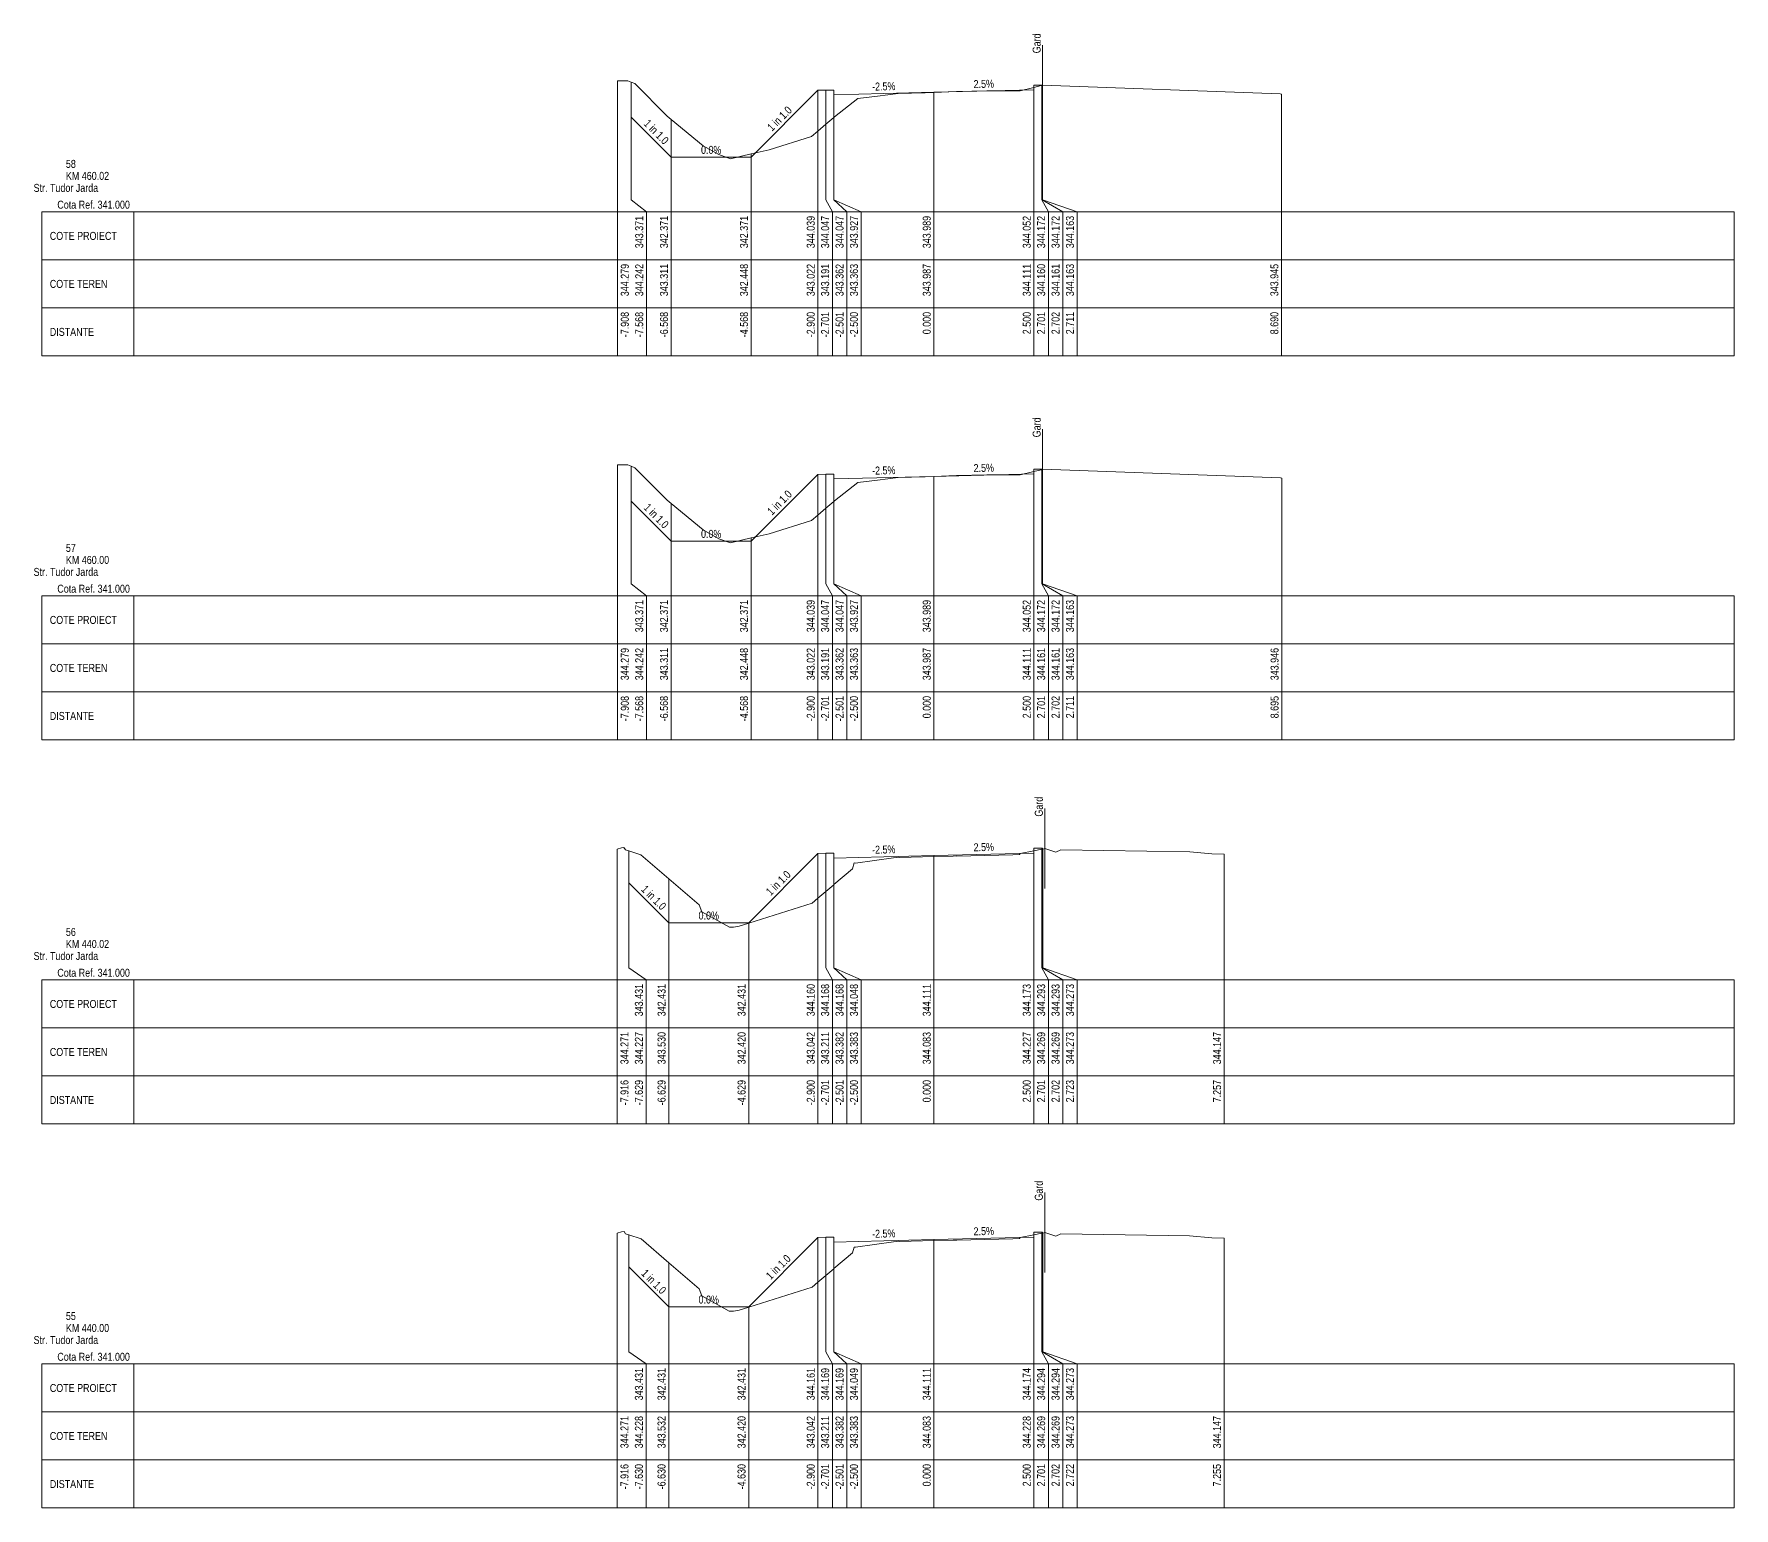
# Model space of a CAD drawing. Extents: x 1 to 634, y 0 to 594.
# Drawn here: x 0.5 to 43, y 519.4 to 556.25 of the extents above; entities that cross this region are included whole.
import ezdxf
from ezdxf.enums import TextEntityAlignment as Align

# ---------------------------------------------------------------- set-up
doc = ezdxf.new("R2010")
doc.units = 0
doc.header["$MEASUREMENT"] = 0
doc.layers.add('ARD-No Plot', color=1, linetype='Continuous', lineweight=0, plot=False)
for name, color, linetype, lineweight in [('DESIGN-TEXT', 7, 'Continuous', 0), ('EXISTING-TEXT', 7, 'Continuous', 0), ('LINES', 7, 'Continuous', 0), ('Text', 7, 'Continuous', 0), ('X-RL', 7, 'Continuous', 0), ('XPLOT-DESIGN', 5, 'Continuous', 0), ('XPLOT-EXISTING', 3, 'Continuous', 0), ('XPLOT-GRADE', 7, 'Continuous', 0), ('XPLOT-KM', 7, 'Continuous', 0), ('XPLOT-TITLE', 7, 'Continuous', 0)]:
    doc.layers.add(name, color=color, linetype=linetype, lineweight=lineweight)
doc.styles.add('$0$$0$Arial', font='arial.ttf', dxfattribs={"width": 0.8})

msp = doc.modelspace()

# ---------------------------------------------------------------- linework, layer by layer
at = {"layer": 'LINES'}
for p, q in [((25.717, 555.964), (25.717, 553.964)), ((15.092, 552.1), (15.092, 555.079)), ((15.092, 552.1), (15.092, 555.079)), ((15.432, 552.1), (15.432, 555.042)), ((15.432, 552.1), (15.432, 555.042)), ((15.432, 552.1), (15.432, 555.042)), ((20.1, 552.1), (20.1, 554.839)), ((20.1, 552.1), (20.1, 554.839)), ((20.1, 552.1), (20.1, 554.839)), ((20.299, 552.1), (20.299, 554.847)), ((20.299, 552.1), (20.299, 554.847)), ((20.299, 552.1), (20.299, 554.847)), ((20.499, 552.1), (20.499, 554.847)), ((20.499, 552.1), (20.499, 554.847)), ((20.499, 552.1), (20.499, 554.847)), ((20.5, 552.1), (20.5, 554.727)), ((20.5, 552.1), (20.5, 554.727)), ((20.5, 552.1), (20.5, 554.727)), ((23, 552.1), (23, 554.789)), ((23, 552.1), (23, 554.789)), ((23, 552.1), (23, 554.789)), ((25.5, 552.1), (25.5, 554.911)), ((25.5, 552.1), (25.5, 554.911)), ((25.5, 552.1), (25.5, 554.911)), ((25.701, 552.1), (25.701, 554.972)), ((25.701, 552.1), (25.701, 554.972)), ((25.701, 552.1), (25.701, 554.972)), ((25.702, 552.1), (25.702, 554.972)), ((25.702, 552.1), (25.702, 554.972)), ((25.702, 552.1), (25.702, 554.972)), ((25.711, 552.1), (25.711, 554.963)), ((25.711, 552.1), (25.711, 554.963)), ((25.711, 552.1), (25.711, 554.963)), ((31.69, 552.1), (31.69, 554.745)), ((31.69, 552.1), (31.69, 554.745)), ((16.432, 552.1), (16.432, 554.111)), ((16.432, 552.1), (16.432, 554.111)), ((16.432, 552.1), (16.432, 554.111)), ((18.432, 552.1), (18.432, 553.248)), ((18.432, 552.1), (18.432, 553.248)), ((18.432, 552.1), (18.432, 553.248)), ((15.092, 551.8), (15.092, 552.1)), ((15.092, 551.8), (15.092, 552.1)), ((15.812, 551.8), (15.432, 552.1)), ((15.812, 551.8), (15.432, 552.1)), ((15.812, 551.8), (15.432, 552.1)), ((16.432, 551.8), (16.432, 552.1)), ((16.432, 551.8), (16.432, 552.1)), ((16.432, 551.8), (16.432, 552.1)), ((18.432, 551.8), (18.432, 552.1)), ((18.432, 551.8), (18.432, 552.1)), ((18.432, 551.8), (18.432, 552.1)), ((20.1, 551.8), (20.1, 552.1)), ((20.1, 551.8), (20.1, 552.1)), ((20.1, 551.8), (20.1, 552.1)), ((20.46, 551.8), (20.299, 552.1)), ((20.46, 551.8), (20.299, 552.1)), ((20.46, 551.8), (20.299, 552.1)), ((20.82, 551.8), (20.499, 552.1)), ((20.82, 551.8), (20.499, 552.1)), ((20.82, 551.8), (20.499, 552.1)), ((21.18, 551.8), (20.5, 552.1)), ((21.18, 551.8), (20.5, 552.1)), ((21.18, 551.8), (20.5, 552.1)), ((23, 551.8), (23, 552.1)), ((23, 551.8), (23, 552.1)), ((23, 551.8), (23, 552.1)), ((25.5, 551.8), (25.5, 552.1)), ((25.5, 551.8), (25.5, 552.1)), ((25.5, 551.8), (25.5, 552.1)), ((25.86, 551.8), (25.701, 552.1)), ((25.86, 551.8), (25.701, 552.1)), ((25.86, 551.8), (25.701, 552.1)), ((26.22, 551.8), (25.702, 552.1)), ((26.22, 551.8), (25.702, 552.1)), ((26.22, 551.8), (25.702, 552.1)), ((26.58, 551.8), (25.711, 552.1)), ((26.58, 551.8), (25.711, 552.1)), ((26.58, 551.8), (25.711, 552.1)), ((31.69, 551.8), (31.69, 552.1)), ((31.69, 551.8), (31.69, 552.1)), ((0.698, 550.6), (0.698, 551.8)), ((0.698, 551.8), (3, 551.8)), ((3, 548.2), (3, 551.8)), ((3, 551.8), (43, 551.8)), ((15.092, 548.2), (15.092, 551.8)), ((15.092, 548.2), (15.092, 551.8)), ((15.812, 548.2), (15.812, 551.8)), ((15.812, 548.2), (15.812, 551.8)), ((15.812, 548.2), (15.812, 551.8)), ((16.432, 548.2), (16.432, 551.8)), ((16.432, 548.2), (16.432, 551.8)), ((16.432, 548.2), (16.432, 551.8)), ((18.432, 548.2), (18.432, 551.8)), ((18.432, 548.2), (18.432, 551.8)), ((18.432, 548.2), (18.432, 551.8)), ((20.1, 548.2), (20.1, 551.8)), ((20.1, 548.2), (20.1, 551.8)), ((20.1, 548.2), (20.1, 551.8)), ((20.46, 548.2), (20.46, 551.8)), ((20.46, 548.2), (20.46, 551.8)), ((20.46, 548.2), (20.46, 551.8)), ((20.82, 548.2), (20.82, 551.8)), ((20.82, 548.2), (20.82, 551.8)), ((20.82, 548.2), (20.82, 551.8)), ((21.18, 548.2), (21.18, 551.8)), ((21.18, 548.2), (21.18, 551.8)), ((21.18, 548.2), (21.18, 551.8)), ((23, 548.2), (23, 551.8)), ((23, 548.2), (23, 551.8)), ((23, 548.2), (23, 551.8)), ((25.5, 548.2), (25.5, 551.8)), ((25.5, 548.2), (25.5, 551.8)), ((25.5, 548.2), (25.5, 551.8)), ((25.86, 548.2), (25.86, 551.8)), ((25.86, 548.2), (25.86, 551.8)), ((25.86, 548.2), (25.86, 551.8)), ((26.22, 548.2), (26.22, 551.8)), ((26.22, 548.2), (26.22, 551.8)), ((26.22, 548.2), (26.22, 551.8)), ((26.58, 548.2), (26.58, 551.8)), ((26.58, 548.2), (26.58, 551.8)), ((26.58, 548.2), (26.58, 551.8)), ((31.69, 548.2), (31.69, 551.8)), ((31.69, 548.2), (31.69, 551.8)), ((43, 548.2), (43, 551.8)), ((0.698, 549.4), (0.698, 550.6)), ((0.698, 550.6), (3, 550.6)), ((3, 550.6), (0.698, 550.6)), ((3, 550.6), (43, 550.6)), ((0.698, 548.2), (0.698, 549.4)), ((0.698, 549.4), (3, 549.4)), ((3, 549.4), (0.698, 549.4)), ((3, 549.4), (43, 549.4)), ((3, 548.2), (0.698, 548.2)), ((3, 548.2), (43, 548.2)), ((25.717, 546.365), (25.717, 544.365)), ((15.092, 542.5), (15.092, 545.479)), ((15.092, 542.5), (15.092, 545.479)), ((15.432, 542.5), (15.432, 545.442)), ((15.432, 542.5), (15.432, 545.442)), ((15.432, 542.5), (15.432, 545.442)), ((20.299, 542.5), (20.299, 545.247)), ((20.299, 542.5), (20.299, 545.247)), ((20.299, 542.5), (20.299, 545.247)), ((20.499, 542.5), (20.499, 545.247)), ((20.499, 542.5), (20.499, 545.247)), ((20.499, 542.5), (20.499, 545.247)), ((25.5, 542.5), (25.5, 545.311)), ((25.5, 542.5), (25.5, 545.311)), ((25.5, 542.5), (25.5, 545.311)), ((25.701, 542.5), (25.701, 545.372)), ((25.701, 542.5), (25.701, 545.372)), ((25.701, 542.5), (25.701, 545.372)), ((25.702, 542.5), (25.702, 545.372)), ((25.702, 542.5), (25.702, 545.372)), ((25.702, 542.5), (25.702, 545.372)), ((25.711, 542.5), (25.711, 545.363)), ((25.711, 542.5), (25.711, 545.363)), ((25.711, 542.5), (25.711, 545.363)), ((20.1, 542.5), (20.1, 545.239)), ((20.1, 542.5), (20.1, 545.239)), ((20.1, 542.5), (20.1, 545.239)), ((20.5, 542.5), (20.5, 545.127)), ((20.5, 542.5), (20.5, 545.127)), ((20.5, 542.5), (20.5, 545.127)), ((23, 542.5), (23, 545.189)), ((23, 542.5), (23, 545.189)), ((23, 542.5), (23, 545.189)), ((31.695, 542.5), (31.695, 545.146)), ((31.695, 542.5), (31.695, 545.146)), ((16.432, 542.5), (16.432, 544.511)), ((16.432, 542.5), (16.432, 544.511)), ((16.432, 542.5), (16.432, 544.511)), ((18.432, 542.5), (18.432, 543.648)), ((18.432, 542.5), (18.432, 543.648)), ((18.432, 542.5), (18.432, 543.648)), ((15.092, 542.2), (15.092, 542.5)), ((15.092, 542.2), (15.092, 542.5)), ((15.812, 542.2), (15.432, 542.5)), ((15.812, 542.2), (15.432, 542.5)), ((15.812, 542.2), (15.432, 542.5)), ((16.432, 542.2), (16.432, 542.5)), ((16.432, 542.2), (16.432, 542.5)), ((16.432, 542.2), (16.432, 542.5)), ((18.432, 542.2), (18.432, 542.5)), ((18.432, 542.2), (18.432, 542.5)), ((18.432, 542.2), (18.432, 542.5)), ((20.1, 542.2), (20.1, 542.5)), ((20.1, 542.2), (20.1, 542.5)), ((20.1, 542.2), (20.1, 542.5)), ((20.46, 542.2), (20.299, 542.5)), ((20.46, 542.2), (20.299, 542.5)), ((20.46, 542.2), (20.299, 542.5)), ((20.82, 542.2), (20.499, 542.5)), ((20.82, 542.2), (20.499, 542.5)), ((20.82, 542.2), (20.499, 542.5)), ((21.18, 542.2), (20.5, 542.5)), ((21.18, 542.2), (20.5, 542.5)), ((21.18, 542.2), (20.5, 542.5)), ((23, 542.2), (23, 542.5)), ((23, 542.2), (23, 542.5)), ((23, 542.2), (23, 542.5)), ((25.5, 542.2), (25.5, 542.5)), ((25.5, 542.2), (25.5, 542.5)), ((25.5, 542.2), (25.5, 542.5)), ((25.86, 542.2), (25.701, 542.5)), ((25.86, 542.2), (25.701, 542.5)), ((25.86, 542.2), (25.701, 542.5)), ((26.22, 542.2), (25.702, 542.5)), ((26.22, 542.2), (25.702, 542.5)), ((26.22, 542.2), (25.702, 542.5)), ((26.58, 542.2), (25.711, 542.5)), ((26.58, 542.2), (25.711, 542.5)), ((26.58, 542.2), (25.711, 542.5)), ((31.695, 542.2), (31.695, 542.5)), ((31.695, 542.2), (31.695, 542.5)), ((0.698, 541), (0.698, 542.2)), ((0.698, 542.2), (3, 542.2)), ((3, 538.6), (3, 542.2)), ((3, 542.2), (43, 542.2)), ((15.092, 538.6), (15.092, 542.2)), ((15.092, 538.6), (15.092, 542.2)), ((15.812, 538.6), (15.812, 542.2)), ((15.812, 538.6), (15.812, 542.2)), ((15.812, 538.6), (15.812, 542.2)), ((16.432, 538.6), (16.432, 542.2)), ((16.432, 538.6), (16.432, 542.2)), ((16.432, 538.6), (16.432, 542.2)), ((18.432, 538.6), (18.432, 542.2)), ((18.432, 538.6), (18.432, 542.2)), ((18.432, 538.6), (18.432, 542.2)), ((20.1, 538.6), (20.1, 542.2)), ((20.1, 538.6), (20.1, 542.2)), ((20.1, 538.6), (20.1, 542.2)), ((20.46, 538.6), (20.46, 542.2)), ((20.46, 538.6), (20.46, 542.2)), ((20.46, 538.6), (20.46, 542.2)), ((20.82, 538.6), (20.82, 542.2)), ((20.82, 538.6), (20.82, 542.2)), ((20.82, 538.6), (20.82, 542.2)), ((21.18, 538.6), (21.18, 542.2)), ((21.18, 538.6), (21.18, 542.2)), ((21.18, 538.6), (21.18, 542.2)), ((23, 538.6), (23, 542.2)), ((23, 538.6), (23, 542.2)), ((23, 538.6), (23, 542.2)), ((25.5, 538.6), (25.5, 542.2)), ((25.5, 538.6), (25.5, 542.2)), ((25.5, 538.6), (25.5, 542.2)), ((25.86, 538.6), (25.86, 542.2)), ((25.86, 538.6), (25.86, 542.2)), ((25.86, 538.6), (25.86, 542.2)), ((26.22, 538.6), (26.22, 542.2)), ((26.22, 538.6), (26.22, 542.2)), ((26.22, 538.6), (26.22, 542.2)), ((26.58, 538.6), (26.58, 542.2)), ((26.58, 538.6), (26.58, 542.2)), ((26.58, 538.6), (26.58, 542.2)), ((31.695, 538.6), (31.695, 542.2)), ((31.695, 538.6), (31.695, 542.2)), ((43, 538.6), (43, 542.2)), ((0.698, 539.8), (0.698, 541)), ((0.698, 541), (3, 541)), ((3, 541), (0.698, 541)), ((3, 541), (43, 541)), ((0.698, 538.6), (0.698, 539.8)), ((0.698, 539.8), (3, 539.8)), ((3, 539.8), (0.698, 539.8)), ((3, 539.8), (43, 539.8)), ((3, 538.6), (0.698, 538.6)), ((3, 538.6), (43, 538.6)), ((25.771, 536.883), (25.771, 534.883)), ((25.701, 532.9), (25.701, 535.893)), ((25.701, 532.9), (25.701, 535.893)), ((25.701, 532.9), (25.701, 535.893)), ((25.702, 532.9), (25.702, 535.893)), ((25.702, 532.9), (25.702, 535.893)), ((25.702, 532.9), (25.702, 535.893)), ((15.084, 532.9), (15.084, 535.871)), ((15.084, 532.9), (15.084, 535.871)), ((15.371, 532.9), (15.371, 535.827)), ((15.371, 532.9), (15.371, 535.827)), ((15.371, 532.9), (15.371, 535.827)), ((20.1, 532.9), (20.1, 535.76)), ((20.1, 532.9), (20.1, 535.76)), ((20.1, 532.9), (20.1, 535.76)), ((20.299, 532.9), (20.299, 535.768)), ((20.299, 532.9), (20.299, 535.768)), ((20.299, 532.9), (20.299, 535.768)), ((20.499, 532.9), (20.499, 535.768)), ((20.499, 532.9), (20.499, 535.768)), ((20.499, 532.9), (20.499, 535.768)), ((20.5, 532.9), (20.5, 535.648)), ((20.5, 532.9), (20.5, 535.648)), ((20.5, 532.9), (20.5, 535.648)), ((23, 532.9), (23, 535.711)), ((23, 532.9), (23, 535.711)), ((23, 532.9), (23, 535.711)), ((25.5, 532.9), (25.5, 535.827)), ((25.5, 532.9), (25.5, 535.827)), ((25.5, 532.9), (25.5, 535.827)), ((25.723, 532.9), (25.723, 535.873)), ((25.723, 532.9), (25.723, 535.873)), ((25.723, 532.9), (25.723, 535.873)), ((30.257, 532.9), (30.257, 535.747)), ((30.257, 532.9), (30.257, 535.747)), ((16.371, 532.9), (16.371, 535.13)), ((16.371, 532.9), (16.371, 535.13)), ((16.371, 532.9), (16.371, 535.13)), ((18.371, 532.9), (18.371, 534.031)), ((18.371, 532.9), (18.371, 534.031)), ((18.371, 532.9), (18.371, 534.031)), ((0.698, 531.4), (0.698, 532.6)), ((0.698, 532.6), (3, 532.6)), ((3, 529), (3, 532.6)), ((3, 532.6), (43, 532.6)), ((15.084, 532.6), (15.084, 532.9)), ((15.084, 532.6), (15.084, 532.9)), ((15.084, 529), (15.084, 532.6)), ((15.084, 529), (15.084, 532.6)), ((15.804, 532.6), (15.371, 532.9)), ((15.804, 532.6), (15.371, 532.9)), ((15.804, 532.6), (15.371, 532.9)), ((15.804, 529), (15.804, 532.6)), ((15.804, 529), (15.804, 532.6)), ((15.804, 529), (15.804, 532.6)), ((16.371, 532.6), (16.371, 532.9)), ((16.371, 532.6), (16.371, 532.9)), ((16.371, 532.6), (16.371, 532.9)), ((16.371, 529), (16.371, 532.6)), ((16.371, 529), (16.371, 532.6)), ((16.371, 529), (16.371, 532.6)), ((18.371, 532.6), (18.371, 532.9)), ((18.371, 532.6), (18.371, 532.9)), ((18.371, 532.6), (18.371, 532.9)), ((18.371, 529), (18.371, 532.6)), ((18.371, 529), (18.371, 532.6)), ((18.371, 529), (18.371, 532.6)), ((20.1, 532.6), (20.1, 532.9)), ((20.1, 532.6), (20.1, 532.9)), ((20.1, 532.6), (20.1, 532.9)), ((20.1, 529), (20.1, 532.6)), ((20.1, 529), (20.1, 532.6)), ((20.1, 529), (20.1, 532.6)), ((20.46, 532.6), (20.299, 532.9)), ((20.46, 532.6), (20.299, 532.9)), ((20.46, 532.6), (20.299, 532.9)), ((20.46, 529), (20.46, 532.6)), ((20.46, 529), (20.46, 532.6)), ((20.46, 529), (20.46, 532.6)), ((20.82, 532.6), (20.499, 532.9)), ((20.82, 532.6), (20.499, 532.9)), ((20.82, 532.6), (20.499, 532.9)), ((21.18, 532.6), (20.5, 532.9)), ((21.18, 532.6), (20.5, 532.9)), ((21.18, 532.6), (20.5, 532.9)), ((20.82, 529), (20.82, 532.6)), ((20.82, 529), (20.82, 532.6)), ((20.82, 529), (20.82, 532.6)), ((21.18, 529), (21.18, 532.6)), ((21.18, 529), (21.18, 532.6)), ((21.18, 529), (21.18, 532.6)), ((23, 532.6), (23, 532.9)), ((23, 532.6), (23, 532.9)), ((23, 532.6), (23, 532.9)), ((23, 529), (23, 532.6)), ((23, 529), (23, 532.6)), ((23, 529), (23, 532.6)), ((25.5, 532.6), (25.5, 532.9)), ((25.5, 532.6), (25.5, 532.9)), ((25.5, 532.6), (25.5, 532.9)), ((25.5, 529), (25.5, 532.6)), ((25.5, 529), (25.5, 532.6)), ((25.5, 529), (25.5, 532.6)), ((25.86, 532.6), (25.701, 532.9)), ((25.86, 532.6), (25.701, 532.9)), ((25.86, 532.6), (25.701, 532.9)), ((26.22, 532.6), (25.702, 532.9)), ((26.22, 532.6), (25.702, 532.9)), ((26.22, 532.6), (25.702, 532.9)), ((26.58, 532.6), (25.723, 532.9)), ((26.58, 532.6), (25.723, 532.9)), ((26.58, 532.6), (25.723, 532.9)), ((25.86, 529), (25.86, 532.6)), ((25.86, 529), (25.86, 532.6)), ((25.86, 529), (25.86, 532.6)), ((26.22, 529), (26.22, 532.6)), ((26.22, 529), (26.22, 532.6)), ((26.22, 529), (26.22, 532.6)), ((26.58, 529), (26.58, 532.6)), ((26.58, 529), (26.58, 532.6)), ((26.58, 529), (26.58, 532.6)), ((30.257, 532.6), (30.257, 532.9)), ((30.257, 532.6), (30.257, 532.9)), ((30.257, 529), (30.257, 532.6)), ((30.257, 529), (30.257, 532.6)), ((43, 529), (43, 532.6)), ((0.698, 530.2), (0.698, 531.4)), ((0.698, 531.4), (3, 531.4)), ((3, 531.4), (0.698, 531.4)), ((3, 531.4), (43, 531.4)), ((0.698, 529), (0.698, 530.2)), ((0.698, 530.2), (3, 530.2)), ((3, 530.2), (0.698, 530.2)), ((3, 530.2), (43, 530.2)), ((3, 529), (0.698, 529)), ((3, 529), (43, 529)), ((25.771, 527.283), (25.771, 525.283)), ((15.084, 523.3), (15.084, 526.271)), ((15.084, 523.3), (15.084, 526.271)), ((15.37, 523.3), (15.37, 526.228)), ((15.37, 523.3), (15.37, 526.228)), ((15.37, 523.3), (15.37, 526.228)), ((20.1, 523.3), (20.1, 526.161)), ((20.1, 523.3), (20.1, 526.161)), ((20.1, 523.3), (20.1, 526.161)), ((20.299, 523.3), (20.299, 526.169)), ((20.299, 523.3), (20.299, 526.169)), ((20.299, 523.3), (20.299, 526.169)), ((20.499, 523.3), (20.499, 526.169)), ((20.499, 523.3), (20.499, 526.169)), ((20.499, 523.3), (20.499, 526.169)), ((25.5, 523.3), (25.5, 526.228)), ((25.5, 523.3), (25.5, 526.228)), ((25.5, 523.3), (25.5, 526.228)), ((25.701, 523.3), (25.701, 526.294)), ((25.701, 523.3), (25.701, 526.294)), ((25.701, 523.3), (25.701, 526.294)), ((25.702, 523.3), (25.702, 526.294)), ((25.702, 523.3), (25.702, 526.294)), ((25.702, 523.3), (25.702, 526.294)), ((25.722, 523.3), (25.722, 526.273)), ((25.722, 523.3), (25.722, 526.273)), ((25.722, 523.3), (25.722, 526.273)), ((30.255, 523.3), (30.255, 526.147)), ((30.255, 523.3), (30.255, 526.147)), ((20.5, 523.3), (20.5, 526.049)), ((20.5, 523.3), (20.5, 526.049)), ((20.5, 523.3), (20.5, 526.049)), ((23, 523.3), (23, 526.111)), ((23, 523.3), (23, 526.111)), ((23, 523.3), (23, 526.111)), ((16.37, 523.3), (16.37, 525.532)), ((16.37, 523.3), (16.37, 525.532)), ((16.37, 523.3), (16.37, 525.532)), ((18.37, 523.3), (18.37, 524.431)), ((18.37, 523.3), (18.37, 524.431)), ((18.37, 523.3), (18.37, 524.431)), ((15.084, 523), (15.084, 523.3)), ((15.084, 523), (15.084, 523.3)), ((15.804, 523), (15.37, 523.3)), ((15.804, 523), (15.37, 523.3)), ((15.804, 523), (15.37, 523.3)), ((16.37, 523), (16.37, 523.3)), ((16.37, 523), (16.37, 523.3)), ((16.37, 523), (16.37, 523.3)), ((18.37, 523), (18.37, 523.3)), ((18.37, 523), (18.37, 523.3)), ((18.37, 523), (18.37, 523.3)), ((20.1, 523), (20.1, 523.3)), ((20.1, 523), (20.1, 523.3)), ((20.1, 523), (20.1, 523.3)), ((20.46, 523), (20.299, 523.3)), ((20.46, 523), (20.299, 523.3)), ((20.46, 523), (20.299, 523.3)), ((20.82, 523), (20.499, 523.3)), ((20.82, 523), (20.499, 523.3)), ((20.82, 523), (20.499, 523.3)), ((21.18, 523), (20.5, 523.3)), ((21.18, 523), (20.5, 523.3)), ((21.18, 523), (20.5, 523.3)), ((23, 523), (23, 523.3)), ((23, 523), (23, 523.3)), ((23, 523), (23, 523.3)), ((25.5, 523), (25.5, 523.3)), ((25.5, 523), (25.5, 523.3)), ((25.5, 523), (25.5, 523.3)), ((25.86, 523), (25.701, 523.3)), ((25.86, 523), (25.701, 523.3)), ((25.86, 523), (25.701, 523.3)), ((26.22, 523), (25.702, 523.3)), ((26.22, 523), (25.702, 523.3)), ((26.22, 523), (25.702, 523.3)), ((26.58, 523), (25.722, 523.3)), ((26.58, 523), (25.722, 523.3)), ((26.58, 523), (25.722, 523.3)), ((30.255, 523), (30.255, 523.3)), ((30.255, 523), (30.255, 523.3)), ((0.698, 521.8), (0.698, 523)), ((0.698, 523), (3, 523)), ((3, 519.4), (3, 523)), ((3, 523), (43, 523)), ((15.084, 519.4), (15.084, 523)), ((15.084, 519.4), (15.084, 523)), ((15.804, 519.4), (15.804, 523)), ((15.804, 519.4), (15.804, 523)), ((15.804, 519.4), (15.804, 523)), ((16.37, 519.4), (16.37, 523)), ((16.37, 519.4), (16.37, 523)), ((16.37, 519.4), (16.37, 523)), ((18.37, 519.4), (18.37, 523)), ((18.37, 519.4), (18.37, 523)), ((18.37, 519.4), (18.37, 523)), ((20.1, 519.4), (20.1, 523)), ((20.1, 519.4), (20.1, 523)), ((20.1, 519.4), (20.1, 523)), ((20.46, 519.4), (20.46, 523)), ((20.46, 519.4), (20.46, 523)), ((20.46, 519.4), (20.46, 523)), ((20.82, 519.4), (20.82, 523)), ((20.82, 519.4), (20.82, 523)), ((20.82, 519.4), (20.82, 523)), ((21.18, 519.4), (21.18, 523)), ((21.18, 519.4), (21.18, 523)), ((21.18, 519.4), (21.18, 523)), ((23, 519.4), (23, 523)), ((23, 519.4), (23, 523)), ((23, 519.4), (23, 523)), ((25.5, 519.4), (25.5, 523)), ((25.5, 519.4), (25.5, 523)), ((25.5, 519.4), (25.5, 523)), ((25.86, 519.4), (25.86, 523)), ((25.86, 519.4), (25.86, 523)), ((25.86, 519.4), (25.86, 523)), ((26.22, 519.4), (26.22, 523)), ((26.22, 519.4), (26.22, 523)), ((26.22, 519.4), (26.22, 523)), ((26.58, 519.4), (26.58, 523)), ((26.58, 519.4), (26.58, 523)), ((26.58, 519.4), (26.58, 523)), ((30.255, 519.4), (30.255, 523)), ((30.255, 519.4), (30.255, 523)), ((43, 519.4), (43, 523)), ((0.698, 520.6), (0.698, 521.8)), ((0.698, 521.8), (3, 521.8)), ((3, 521.8), (0.698, 521.8)), ((3, 521.8), (43, 521.8)), ((0.698, 519.4), (0.698, 520.6)), ((0.698, 520.6), (3, 520.6)), ((3, 520.6), (0.698, 520.6)), ((3, 520.6), (43, 520.6)), ((3, 519.4), (0.698, 519.4)), ((3, 519.4), (43, 519.4))]:
    msp.add_line(p, q, dxfattribs=at)
at = {"layer": 'XPLOT-DESIGN'}
for p, q in [((18.432, 553.171), (20.1, 554.839)), ((20.1, 554.839), (20.299, 554.847)), ((20.299, 554.847), (20.499, 554.847)), ((20.499, 554.847), (20.5, 554.727)), ((20.5, 554.727), (23, 554.789)), ((23, 554.789), (25.5, 554.852)), ((25.5, 554.852), (25.501, 554.972)), ((25.501, 554.972), (25.701, 554.972)), ((25.701, 554.972), (25.702, 554.972)), ((25.702, 554.972), (25.711, 554.963)), ((15.432, 554.171), (16.432, 553.171)), ((16.432, 553.171), (18.432, 553.171)), ((20.1, 545.239), (20.299, 545.247)), ((20.299, 545.247), (20.499, 545.247)), ((20.499, 545.247), (20.5, 545.127)), ((23, 545.189), (25.5, 545.252)), ((25.5, 545.252), (25.501, 545.372)), ((25.501, 545.372), (25.701, 545.372)), ((25.701, 545.372), (25.702, 545.372)), ((25.702, 545.372), (25.711, 545.363)), ((18.432, 543.571), (20.1, 545.239)), ((20.5, 545.127), (23, 545.189)), ((15.432, 544.571), (16.432, 543.571)), ((16.432, 543.571), (18.432, 543.571)), ((25.5, 535.773), (25.501, 535.893)), ((25.501, 535.893), (25.701, 535.893)), ((25.701, 535.893), (25.702, 535.893)), ((25.702, 535.893), (25.723, 535.873)), ((18.371, 534.031), (20.1, 535.76)), ((20.1, 535.76), (20.299, 535.768)), ((20.299, 535.768), (20.499, 535.768)), ((20.499, 535.768), (20.5, 535.648)), ((20.5, 535.648), (23, 535.711)), ((23, 535.711), (25.5, 535.773)), ((15.371, 535.031), (16.371, 534.031)), ((16.371, 534.031), (18.371, 534.031)), ((18.37, 524.431), (20.1, 526.161)), ((20.1, 526.161), (20.299, 526.169)), ((20.299, 526.169), (20.499, 526.169)), ((20.499, 526.169), (20.5, 526.049)), ((23, 526.111), (25.5, 526.174)), ((25.5, 526.174), (25.501, 526.294)), ((25.501, 526.294), (25.701, 526.294)), ((25.701, 526.294), (25.702, 526.294)), ((25.702, 526.294), (25.722, 526.273)), ((20.5, 526.049), (23, 526.111)), ((15.37, 525.431), (16.37, 524.431)), ((16.37, 524.431), (18.37, 524.431))]:
    msp.add_line(p, q, dxfattribs=at)
at = {"layer": 'XPLOT-EXISTING'}
for p, q in [((15.092, 555.079), (15.345, 555.076)), ((15.345, 555.076), (15.432, 555.042)), ((15.432, 555.042), (15.524, 555.006)), ((15.524, 555.006), (16.332, 554.193)), ((20.513, 554.174), (21.099, 554.635)), ((21.099, 554.635), (21.592, 554.69)), ((21.592, 554.69), (22.103, 554.76)), ((22.103, 554.76), (22.781, 554.777)), ((22.781, 554.777), (23, 554.787)), ((23, 554.787), (23.564, 554.812)), ((23, 554.787), (23, 554.787)), ((23.564, 554.812), (24.321, 554.829)), ((24.321, 554.829), (25.156, 554.827)), ((25.156, 554.827), (25.5, 554.911)), ((25.5, 554.911), (25.684, 554.956)), ((25.684, 554.956), (25.701, 554.96)), ((25.701, 554.96), (25.702, 554.961)), ((25.702, 554.961), (25.711, 554.963)), ((25.711, 554.963), (25.717, 554.964)), ((25.717, 554.964), (31.658, 554.748)), ((31.658, 554.748), (31.69, 554.745)), ((16.332, 554.193), (16.432, 554.111)), ((20.5, 554.163), (20.513, 554.174)), ((16.432, 554.111), (17.23, 553.453)), ((19.936, 553.681), (20.1, 553.822)), ((20.1, 553.822), (20.299, 553.991)), ((20.299, 553.991), (20.499, 554.162)), ((20.499, 554.162), (20.5, 554.163)), ((17.23, 553.453), (17.624, 553.231)), ((18.432, 553.248), (18.883, 553.351)), ((18.883, 553.351), (19.936, 553.681)), ((17.624, 553.231), (17.915, 553.13)), ((17.915, 553.13), (18.432, 553.248)), ((15.092, 545.479), (15.345, 545.476)), ((15.345, 545.476), (15.432, 545.442)), ((15.432, 545.442), (15.524, 545.406)), ((15.524, 545.406), (16.331, 544.594)), ((25.156, 545.227), (25.5, 545.311)), ((25.5, 545.311), (25.684, 545.356)), ((25.684, 545.356), (25.701, 545.361)), ((25.701, 545.361), (25.702, 545.361)), ((25.702, 545.361), (25.711, 545.363)), ((25.711, 545.363), (25.717, 545.365)), ((25.717, 545.365), (31.666, 545.148)), ((20.514, 544.575), (21.099, 545.035)), ((21.099, 545.035), (21.591, 545.09)), ((21.591, 545.09), (22.103, 545.16)), ((22.103, 545.16), (22.782, 545.177)), ((22.782, 545.177), (23, 545.187)), ((23, 545.187), (23.564, 545.212)), ((23, 545.187), (23, 545.187)), ((23.564, 545.212), (24.322, 545.229)), ((24.322, 545.229), (25.156, 545.227)), ((31.666, 545.148), (31.695, 545.146)), ((16.331, 544.594), (16.432, 544.511)), ((16.432, 544.511), (17.23, 543.853)), ((20.1, 544.222), (20.299, 544.391)), ((20.299, 544.391), (20.499, 544.562)), ((20.499, 544.562), (20.5, 544.563)), ((20.5, 544.563), (20.514, 544.575)), ((18.882, 543.75), (19.936, 544.082)), ((19.936, 544.082), (20.1, 544.222)), ((17.23, 543.853), (17.624, 543.631)), ((17.624, 543.631), (17.915, 543.53)), ((17.915, 543.53), (18.432, 543.648)), ((18.432, 543.648), (18.882, 543.75)), ((15.084, 535.871), (15.188, 535.902)), ((15.188, 535.902), (15.25, 535.908)), ((15.25, 535.908), (15.286, 535.854)), ((15.286, 535.854), (15.371, 535.827)), ((15.371, 535.827), (15.676, 535.729)), ((15.676, 535.729), (16.371, 535.13)), ((20.966, 535.38), (21.009, 535.524)), ((21.009, 535.524), (21.039, 535.52)), ((21.039, 535.52), (21.989, 535.65)), ((21.989, 535.65), (22.126, 535.67)), ((22.126, 535.67), (22.151, 535.661)), ((22.151, 535.661), (23, 535.683)), ((23, 535.683), (23.483, 535.695)), ((23, 535.683), (23, 535.683)), ((23.483, 535.695), (23.569, 535.699)), ((23.569, 535.699), (23.573, 535.697)), ((23.573, 535.697), (24.97, 535.729)), ((24.97, 535.729), (25.136, 535.735)), ((25.136, 535.735), (25.155, 535.757)), ((25.155, 535.757), (25.5, 535.827)), ((25.5, 535.827), (25.701, 535.869)), ((25.701, 535.869), (25.702, 535.869)), ((25.702, 535.869), (25.723, 535.873)), ((25.723, 535.873), (25.771, 535.883)), ((25.771, 535.883), (26.05, 535.794)), ((26.05, 535.794), (26.169, 535.855)), ((26.169, 535.855), (29.394, 535.801)), ((29.394, 535.801), (29.95, 535.755)), ((29.95, 535.755), (30.257, 535.747)), ((16.371, 535.13), (17.13, 534.474)), ((20.5, 534.983), (20.966, 535.38)), ((19.959, 534.522), (20.1, 534.642)), ((20.1, 534.642), (20.299, 534.811)), ((20.299, 534.811), (20.499, 534.982)), ((20.499, 534.982), (20.5, 534.983)), ((17.13, 534.474), (17.199, 534.304)), ((17.199, 534.304), (17.885, 533.918)), ((18.371, 534.02), (19.959, 534.522)), ((17.885, 533.918), (17.988, 533.917)), ((17.988, 533.917), (18.129, 533.943)), ((18.129, 533.943), (18.371, 534.02)), ((15.084, 526.271), (15.189, 526.302)), ((15.189, 526.302), (15.253, 526.308)), ((15.253, 526.308), (15.289, 526.254)), ((15.289, 526.254), (15.37, 526.228)), ((15.37, 526.228), (15.678, 526.129)), ((15.678, 526.129), (16.37, 525.532)), ((23.573, 526.097), (24.968, 526.129)), ((24.968, 526.129), (25.137, 526.135)), ((25.137, 526.135), (25.156, 526.158)), ((25.156, 526.158), (25.5, 526.228)), ((25.5, 526.228), (25.701, 526.269)), ((25.701, 526.269), (25.702, 526.269)), ((25.702, 526.269), (25.722, 526.273)), ((25.722, 526.273), (25.771, 526.283)), ((25.771, 526.283), (26.051, 526.194)), ((26.051, 526.194), (26.171, 526.256)), ((26.171, 526.256), (29.391, 526.202)), ((29.391, 526.202), (29.947, 526.155)), ((29.947, 526.155), (30.255, 526.147)), ((20.5, 525.383), (20.964, 525.778)), ((20.964, 525.778), (21.008, 525.924)), ((21.008, 525.924), (21.038, 525.92)), ((21.038, 525.92), (21.987, 526.05)), ((21.987, 526.05), (22.125, 526.071)), ((22.125, 526.071), (22.151, 526.061)), ((22.151, 526.061), (23, 526.083)), ((23, 526.083), (23.482, 526.095)), ((23, 526.083), (23, 526.083)), ((23.482, 526.095), (23.569, 526.099)), ((23.569, 526.099), (23.573, 526.097)), ((16.37, 525.532), (17.13, 524.876)), ((20.299, 525.211), (20.499, 525.382)), ((20.499, 525.382), (20.5, 525.383)), ((17.13, 524.876), (17.2, 524.704)), ((18.37, 524.42), (19.959, 524.921)), ((19.959, 524.921), (20.1, 525.042)), ((20.1, 525.042), (20.299, 525.211)), ((17.2, 524.704), (17.884, 524.318)), ((18.132, 524.344), (18.37, 524.42)), ((17.884, 524.318), (17.989, 524.318)), ((17.989, 524.318), (18.132, 524.344))]:
    msp.add_line(p, q, dxfattribs=at)

# ---------------------------------------------------------------- texts
at = {"layer": 'ARD-No Plot', "style": '$0$$0$Arial', "width": 0.8}
for p in [(1.3, 552.3), (1.3, 542.7), (1.3, 533.1), (1.3, 523.5)]:
    msp.add_text('Str. Tudor Jarda', height=0.2, dxfattribs=at).set_placement(p, align=Align.CENTER)
at = {"layer": 'DESIGN-TEXT', "style": '$0$$0$Arial', "width": 0.8}
for s, p in [('343.371', (15.732, 551.7)), ('342.371', (16.352, 551.7)), ('342.371', (18.352, 551.7)), ('344.039', (20.02, 551.7)), ('344.047', (20.38, 551.7)), ('344.047', (20.74, 551.7)), ('343.927', (21.1, 551.7)), ('343.989', (22.92, 551.7)), ('344.052', (25.42, 551.7)), ('344.172', (25.78, 551.7)), ('344.172', (26.14, 551.7)), ('344.163', (26.5, 551.7)), ('343.371', (15.732, 542.1)), ('342.371', (16.352, 542.1)), ('342.371', (18.352, 542.1)), ('344.039', (20.02, 542.1)), ('344.047', (20.38, 542.1)), ('344.047', (20.74, 542.1)), ('343.927', (21.1, 542.1)), ('343.989', (22.92, 542.1)), ('344.052', (25.42, 542.1)), ('344.172', (25.78, 542.1)), ('344.172', (26.14, 542.1)), ('344.163', (26.5, 542.1)), ('344.160', (20.02, 532.5)), ('344.168', (20.38, 532.5)), ('344.168', (20.74, 532.5)), ('344.048', (21.1, 532.5)), ('343.431', (15.724, 532.5)), ('342.431', (16.291, 532.5)), ('342.431', (18.291, 532.5)), ('344.111', (22.92, 532.5)), ('344.173', (25.42, 532.5)), ('344.293', (25.78, 532.5)), ('344.293', (26.14, 532.5)), ('344.273', (26.5, 532.5)), ('343.431', (15.724, 522.9)), ('342.431', (16.29, 522.9)), ('342.431', (18.29, 522.9)), ('344.161', (20.02, 522.9)), ('344.169', (20.38, 522.9)), ('344.169', (20.74, 522.9)), ('344.049', (21.1, 522.9)), ('344.111', (22.92, 522.9)), ('344.174', (25.42, 522.9)), ('344.294', (25.78, 522.9)), ('344.294', (26.14, 522.9)), ('344.273', (26.5, 522.9))]:
    msp.add_text(s, height=0.2, rotation=90, dxfattribs=at).set_placement(p, align=Align.RIGHT)
at = {"layer": 'EXISTING-TEXT', "style": '$0$$0$Arial', "width": 0.8}
for s, p in [('344.279', (15.372, 550.5)), ('344.242', (15.732, 550.5)), ('343.311', (16.352, 550.5)), ('342.448', (18.352, 550.5)), ('343.022', (20.02, 550.5)), ('343.191', (20.38, 550.5)), ('343.362', (20.74, 550.5)), ('343.363', (21.1, 550.5)), ('343.987', (22.92, 550.5)), ('343.987', (22.92, 550.5)), ('344.111', (25.42, 550.5)), ('344.160', (25.78, 550.5)), ('344.161', (26.14, 550.5)), ('344.163', (26.5, 550.5)), ('343.945', (31.61, 550.5)), ('344.279', (15.372, 540.9)), ('344.242', (15.732, 540.9)), ('343.311', (16.352, 540.9)), ('342.448', (18.352, 540.9)), ('343.022', (20.02, 540.9)), ('343.191', (20.38, 540.9)), ('343.362', (20.74, 540.9)), ('343.363', (21.1, 540.9)), ('343.987', (22.92, 540.9)), ('343.987', (22.92, 540.9)), ('344.111', (25.42, 540.9)), ('344.161', (25.78, 540.9)), ('344.161', (26.14, 540.9)), ('344.163', (26.5, 540.9)), ('343.946', (31.615, 540.9)), ('344.271', (15.364, 531.3)), ('344.227', (15.724, 531.3)), ('343.530', (16.291, 531.3)), ('342.420', (18.291, 531.3)), ('343.042', (20.02, 531.3)), ('343.211', (20.38, 531.3)), ('343.382', (20.74, 531.3)), ('343.383', (21.1, 531.3)), ('344.083', (22.92, 531.3)), ('344.083', (22.92, 531.3)), ('344.227', (25.42, 531.3)), ('344.269', (25.78, 531.3)), ('344.269', (26.14, 531.3)), ('344.273', (26.5, 531.3)), ('344.147', (30.177, 531.3)), ('344.271', (15.364, 521.7)), ('344.228', (15.724, 521.7)), ('343.532', (16.29, 521.7)), ('342.420', (18.29, 521.7)), ('343.042', (20.02, 521.7)), ('343.211', (20.38, 521.7)), ('343.382', (20.74, 521.7)), ('343.383', (21.1, 521.7)), ('344.083', (22.92, 521.7)), ('344.083', (22.92, 521.7)), ('344.228', (25.42, 521.7)), ('344.269', (25.78, 521.7)), ('344.269', (26.14, 521.7)), ('344.273', (26.5, 521.7)), ('344.147', (30.175, 521.7))]:
    msp.add_text(s, height=0.2, rotation=90, dxfattribs=at).set_placement(p, align=Align.RIGHT)
at = {"layer": 'Text', "style": '$0$$0$Arial', "width": 0.8}
for p in [(25.667, 555.764), (25.667, 546.165), (25.721, 536.683), (25.721, 527.083)]:
    msp.add_text('Gard', height=0.2, rotation=90, dxfattribs=at).set_placement(p)
for s, p in [('-7.908', (15.372, 549.3)), ('-7.908', (15.372, 549.3)), ('-7.568', (15.732, 549.3)), ('-7.568', (15.732, 549.3)), ('-7.568', (15.732, 549.3)), ('-6.568', (16.352, 549.3)), ('-6.568', (16.352, 549.3)), ('-6.568', (16.352, 549.3)), ('-4.568', (18.352, 549.3)), ('-4.568', (18.352, 549.3)), ('-4.568', (18.352, 549.3)), ('-2.900', (20.02, 549.3)), ('-2.900', (20.02, 549.3)), ('-2.900', (20.02, 549.3)), ('-2.701', (20.38, 549.3)), ('-2.701', (20.38, 549.3)), ('-2.701', (20.38, 549.3)), ('-2.501', (20.74, 549.3)), ('-2.501', (20.74, 549.3)), ('-2.501', (20.74, 549.3)), ('-2.500', (21.1, 549.3)), ('-2.500', (21.1, 549.3)), ('-2.500', (21.1, 549.3)), ('0.000', (22.92, 549.3)), ('0.000', (22.92, 549.3)), ('0.000', (22.92, 549.3)), ('2.500', (25.42, 549.3)), ('2.500', (25.42, 549.3)), ('2.500', (25.42, 549.3)), ('2.701', (25.78, 549.3)), ('2.701', (25.78, 549.3)), ('2.701', (25.78, 549.3)), ('2.702', (26.14, 549.3)), ('2.702', (26.14, 549.3)), ('2.702', (26.14, 549.3)), ('2.711', (26.5, 549.3)), ('2.711', (26.5, 549.3)), ('2.711', (26.5, 549.3)), ('8.690', (31.61, 549.3)), ('8.690', (31.61, 549.3)), ('-7.908', (15.372, 539.7)), ('-7.908', (15.372, 539.7)), ('-7.568', (15.732, 539.7)), ('-7.568', (15.732, 539.7)), ('-7.568', (15.732, 539.7)), ('-6.568', (16.352, 539.7)), ('-6.568', (16.352, 539.7)), ('-6.568', (16.352, 539.7)), ('-4.568', (18.352, 539.7)), ('-4.568', (18.352, 539.7)), ('-4.568', (18.352, 539.7)), ('-2.900', (20.02, 539.7)), ('-2.900', (20.02, 539.7)), ('-2.900', (20.02, 539.7)), ('-2.701', (20.38, 539.7)), ('-2.701', (20.38, 539.7)), ('-2.701', (20.38, 539.7)), ('-2.501', (20.74, 539.7)), ('-2.501', (20.74, 539.7)), ('-2.501', (20.74, 539.7)), ('-2.500', (21.1, 539.7)), ('-2.500', (21.1, 539.7)), ('-2.500', (21.1, 539.7)), ('0.000', (22.92, 539.7)), ('0.000', (22.92, 539.7)), ('0.000', (22.92, 539.7)), ('2.500', (25.42, 539.7)), ('2.500', (25.42, 539.7)), ('2.500', (25.42, 539.7)), ('2.701', (25.78, 539.7)), ('2.701', (25.78, 539.7)), ('2.701', (25.78, 539.7)), ('2.702', (26.14, 539.7)), ('2.702', (26.14, 539.7)), ('2.702', (26.14, 539.7)), ('2.711', (26.5, 539.7)), ('2.711', (26.5, 539.7)), ('2.711', (26.5, 539.7)), ('8.695', (31.615, 539.7)), ('8.695', (31.615, 539.7)), ('-7.916', (15.364, 530.1)), ('-7.916', (15.364, 530.1)), ('-7.629', (15.724, 530.1)), ('-7.629', (15.724, 530.1)), ('-7.629', (15.724, 530.1)), ('-6.629', (16.291, 530.1)), ('-6.629', (16.291, 530.1)), ('-6.629', (16.291, 530.1)), ('-4.629', (18.291, 530.1)), ('-4.629', (18.291, 530.1)), ('-4.629', (18.291, 530.1)), ('-2.900', (20.02, 530.1)), ('-2.900', (20.02, 530.1)), ('-2.900', (20.02, 530.1)), ('-2.701', (20.38, 530.1)), ('-2.701', (20.38, 530.1)), ('-2.701', (20.38, 530.1)), ('-2.501', (20.74, 530.1)), ('-2.501', (20.74, 530.1)), ('-2.501', (20.74, 530.1)), ('-2.500', (21.1, 530.1)), ('-2.500', (21.1, 530.1)), ('-2.500', (21.1, 530.1)), ('0.000', (22.92, 530.1)), ('0.000', (22.92, 530.1)), ('0.000', (22.92, 530.1)), ('2.500', (25.42, 530.1)), ('2.500', (25.42, 530.1)), ('2.500', (25.42, 530.1)), ('2.701', (25.78, 530.1)), ('2.701', (25.78, 530.1)), ('2.701', (25.78, 530.1)), ('2.702', (26.14, 530.1)), ('2.702', (26.14, 530.1)), ('2.702', (26.14, 530.1)), ('2.723', (26.5, 530.1)), ('2.723', (26.5, 530.1)), ('2.723', (26.5, 530.1)), ('7.257', (30.177, 530.1)), ('7.257', (30.177, 530.1)), ('-7.916', (15.364, 520.5)), ('-7.916', (15.364, 520.5)), ('-7.630', (15.724, 520.5)), ('-7.630', (15.724, 520.5)), ('-7.630', (15.724, 520.5)), ('-6.630', (16.29, 520.5)), ('-6.630', (16.29, 520.5)), ('-6.630', (16.29, 520.5)), ('-4.630', (18.29, 520.5)), ('-4.630', (18.29, 520.5)), ('-4.630', (18.29, 520.5)), ('-2.900', (20.02, 520.5)), ('-2.900', (20.02, 520.5)), ('-2.900', (20.02, 520.5)), ('-2.701', (20.38, 520.5)), ('-2.701', (20.38, 520.5)), ('-2.701', (20.38, 520.5)), ('-2.501', (20.74, 520.5)), ('-2.501', (20.74, 520.5)), ('-2.501', (20.74, 520.5)), ('-2.500', (21.1, 520.5)), ('-2.500', (21.1, 520.5)), ('-2.500', (21.1, 520.5)), ('0.000', (22.92, 520.5)), ('0.000', (22.92, 520.5)), ('0.000', (22.92, 520.5)), ('2.500', (25.42, 520.5)), ('2.500', (25.42, 520.5)), ('2.500', (25.42, 520.5)), ('2.701', (25.78, 520.5)), ('2.701', (25.78, 520.5)), ('2.701', (25.78, 520.5)), ('2.702', (26.14, 520.5)), ('2.702', (26.14, 520.5)), ('2.702', (26.14, 520.5)), ('2.722', (26.5, 520.5)), ('2.722', (26.5, 520.5)), ('2.722', (26.5, 520.5)), ('7.255', (30.175, 520.5)), ('7.255', (30.175, 520.5))]:
    msp.add_text(s, height=0.2, rotation=90, dxfattribs=at).set_placement(p, align=Align.RIGHT)
at = {"layer": 'X-RL', "style": '$0$$0$Arial', "width": 0.8}
for p in [(2.9, 551.88), (2.9, 542.28), (2.9, 532.68), (2.9, 523.08)]:
    msp.add_text('Cota Ref. 341.000', height=0.2, dxfattribs=at).set_placement(p, align=Align.RIGHT)
at = {"layer": 'XPLOT-GRADE', "style": '$0$$0$Arial', "width": 0.8}
for s, rotation, p in [('-2.5%', 1.4321, (21.748, 554.838)), ('2.5%', 1.4321, (24.248, 554.9)), ('1 in 1.0', 45, (19.21, 554.061)), ('1 in 1.0', 315, (15.989, 553.728)), ('0.0%', 0, (17.432, 553.251)), ('-2.5%', 1.4321, (21.748, 545.238)), ('2.5%', 1.4321, (24.248, 545.301)), ('1 in 1.0', 45, (19.21, 544.462)), ('1 in 1.0', 315, (15.989, 544.128)), ('0.0%', 0, (17.432, 543.651)), ('-2.5%', 1.4321, (21.748, 535.76)), ('2.5%', 1.4321, (24.248, 535.822)), ('1 in 1.0', 45, (19.179, 534.952)), ('1 in 1.0', 315, (15.927, 534.588)), ('0.0%', 0, (17.371, 534.111)), ('-2.5%', 1.4321, (21.748, 526.16)), ('2.5%', 1.4321, (24.248, 526.222)), ('1 in 1.0', 45, (19.179, 525.352)), ('1 in 1.0', 315, (15.927, 524.988)), ('0.0%', 0, (17.37, 524.511))]:
    msp.add_text(s, height=0.2, rotation=rotation, dxfattribs=at).set_placement(p, align=Align.CENTER)
at = {"layer": 'XPLOT-KM', "style": '$0$$0$Arial', "width": 0.8}
for s, p in [('58', (1.3, 552.9)), ('KM 460.02', (1.3, 552.6)), ('57', (1.3, 543.3)), ('KM 460.00', (1.3, 543)), ('56', (1.3, 533.7)), ('KM 440.02', (1.3, 533.4)), ('55', (1.3, 524.1)), ('KM 440.00', (1.3, 523.8))]:
    msp.add_text(s, height=0.2, dxfattribs=at).set_placement(p)
at = {"layer": 'XPLOT-TITLE', "style": '$0$$0$Arial', "width": 0.8}
for s, p in [('COTE PROIECT', (0.898, 551.1)), ('COTE TEREN', (0.898, 549.9)), ('DISTANTE', (0.898, 548.7)), ('COTE PROIECT', (0.898, 541.5)), ('COTE TEREN', (0.898, 540.3)), ('DISTANTE', (0.898, 539.1)), ('COTE PROIECT', (0.898, 531.9)), ('COTE TEREN', (0.898, 530.7)), ('DISTANTE', (0.898, 529.5)), ('COTE PROIECT', (0.898, 522.3)), ('COTE TEREN', (0.898, 521.1)), ('DISTANTE', (0.898, 519.9))]:
    msp.add_text(s, height=0.2, dxfattribs=at).set_placement(p)

doc.saveas('drawing.dxf')
